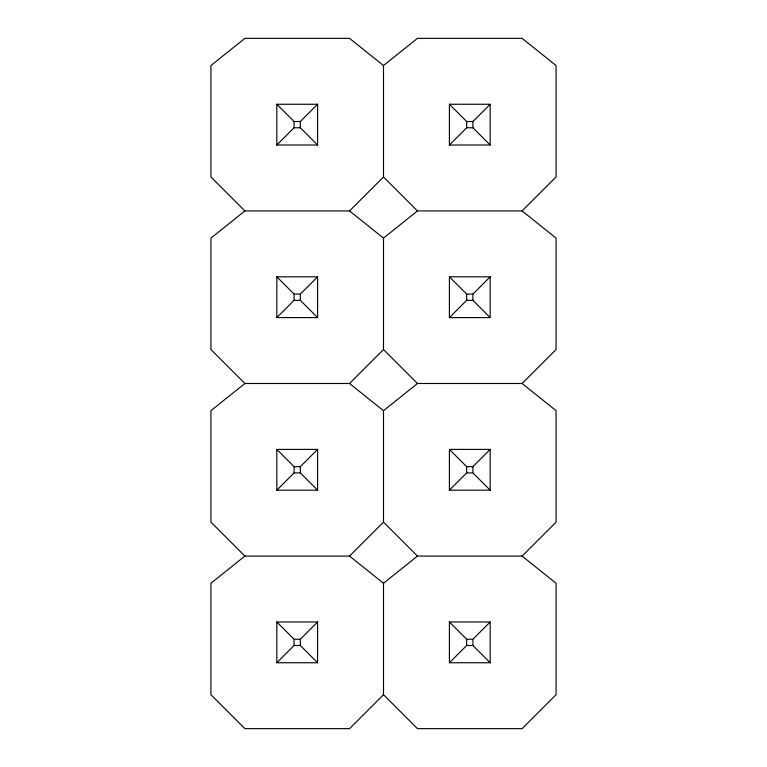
<?xml version="1.0" encoding="UTF-8"?>
<svg xmlns="http://www.w3.org/2000/svg" width="767" height="767" viewBox="0 0 767 767"><rect width="100%" height="100%" fill="white"/><g stroke="black" fill="none" stroke-linecap="round" stroke-linejoin="round"><path stroke-width="1.15" d="M276.829 145.021L294.087 127.763L300.338 127.763L317.596 145.021L276.829 145.021L276.829 104.254L317.596 104.254L317.596 145.021M276.829 104.254L294.087 121.512L300.338 121.512L317.596 104.254M244.894 383.5L210.925 349.531L210.925 238.106L244.894 210.925L349.531 210.925L383.5 176.956L383.5 65.531L417.469 38.35L522.106 38.35L556.075 65.531L556.075 176.956L522.106 210.925L417.469 210.925L383.5 238.106L383.5 349.531L349.531 383.5L244.894 383.5L210.925 410.681L210.925 522.106L244.894 556.075L349.531 556.075L383.5 583.256L383.5 694.681L417.469 728.65L522.106 728.65L556.075 694.681L556.075 583.256L522.106 556.075L417.469 556.075L383.5 583.256M276.829 317.596L294.087 300.338L300.338 300.338L317.596 317.596L276.829 317.596L276.829 276.829L317.596 276.829L317.596 317.596M276.829 276.829L294.087 294.087L300.338 294.087L317.596 276.829M449.404 145.021L466.662 127.763L472.913 127.763L490.171 145.021L449.404 145.021L449.404 104.254L490.171 104.254L490.171 145.021M449.404 104.254L466.662 121.512L472.913 121.512L490.171 104.254M276.829 490.171L294.087 472.913L294.087 466.662L276.829 449.404L317.596 449.404L317.596 490.171L276.829 490.171L276.829 449.404M294.087 466.662L300.338 466.662L317.596 449.404M449.404 317.596L466.662 300.338L472.913 300.338L490.171 317.596L490.171 276.829L449.404 276.829L449.404 317.596L490.171 317.596M449.404 276.829L466.662 294.087L472.913 294.087L490.171 276.829M349.531 556.075L383.5 522.106L383.5 410.681L417.469 383.5L522.106 383.5L556.075 410.681L556.075 522.106L522.106 556.075M522.106 383.5L556.075 349.531L556.075 238.106L522.106 210.925M276.829 662.746L294.087 645.488L300.338 645.488L317.596 662.746L276.829 662.746L276.829 621.979L317.596 621.979L317.596 662.746M276.829 621.979L294.087 639.237L300.338 639.237L317.596 621.979M449.404 490.171L466.662 472.913L466.662 466.662L449.404 449.404L490.171 449.404L490.171 490.171L449.404 490.171L449.404 449.404M466.662 466.662L472.913 466.662L490.171 449.404M383.5 694.681L349.531 728.65L244.894 728.65L210.925 694.681L210.925 583.256L244.894 556.075M449.404 662.746L466.662 645.488L472.913 645.488L490.171 662.746L449.404 662.746L449.404 621.979L490.171 621.979L490.171 662.746M449.404 621.979L466.662 639.237L472.913 639.237L490.171 621.979M294.087 472.913L300.338 472.913L317.596 490.171M466.662 472.913L472.913 472.913L490.171 490.171M383.5 65.531L349.531 38.35L244.894 38.35L210.925 65.531L210.925 176.956L244.894 210.925M349.531 210.925L383.5 238.106M349.531 383.5L383.5 410.681M383.5 176.956L417.469 210.925M383.5 349.531L417.469 383.5M383.5 522.106L417.469 556.075M472.913 121.512L472.913 127.763M472.913 294.087L472.913 300.338M472.913 466.662L472.913 472.913M472.913 639.237L472.913 645.488M466.662 121.512L466.662 127.763M466.662 294.087L466.662 300.338M466.662 639.237L466.662 645.488M300.338 121.512L300.338 127.763M300.338 294.087L300.338 300.338M300.338 466.662L300.338 472.913M300.338 639.237L300.338 645.488M294.087 121.512L294.087 127.763M294.087 294.087L294.087 300.338M294.087 639.237L294.087 645.488"/></g></svg>
